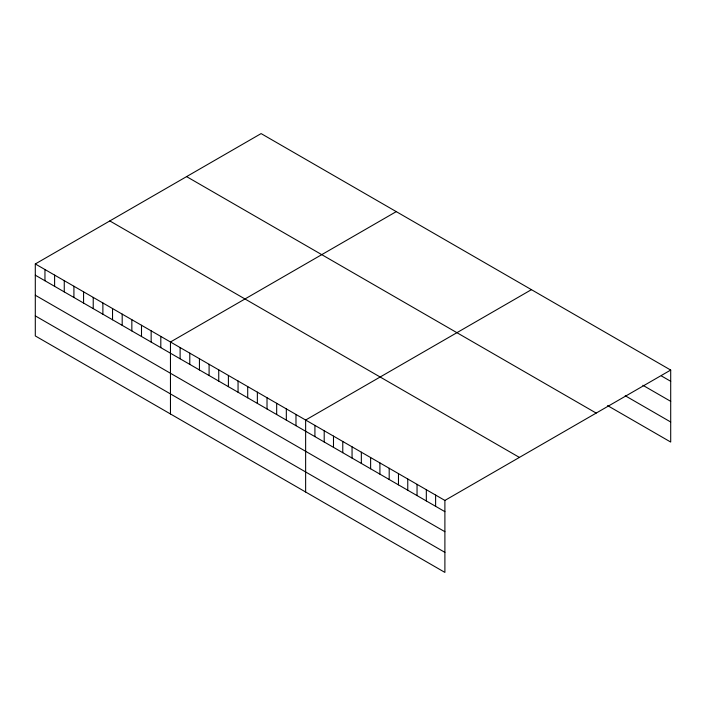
<?xml version="1.0" encoding="UTF-8"?>
<svg xmlns="http://www.w3.org/2000/svg" width="706" height="706" viewBox="0 0 706 706"><rect width="100%" height="100%" fill="white"/><g stroke="black" fill="none" stroke-linecap="round" stroke-linejoin="round"><path stroke-width="1.06" d="M35.3 263.956L444.895 500.43L444.895 572.407L35.3 335.932L35.3 263.956L261.105 133.593L670.7 370.068L670.7 442.044L607.566 405.597M396.269 211.624L170.464 341.995L170.464 413.972M531.433 289.663L305.636 420.035L305.636 492.011M444.895 500.43L670.7 370.068M661.416 375.936L670.7 381.302M642.848 385.264L670.7 401.343M625.207 395.731L670.7 422.003M186.587 176.606L596.182 413.089M109.818 220.934L519.413 457.417M35.3 275.181L444.895 511.665M35.3 295.232L444.895 531.706M35.3 315.882L444.895 552.366M435.611 495.074L435.611 506.299M426.327 489.717L426.327 500.942M417.043 484.351L417.043 495.586M407.759 478.995L407.759 490.22M398.475 473.629L398.475 484.863M389.191 468.272L389.191 479.498M379.907 462.915L379.907 474.141M370.624 457.55L370.624 468.784M361.34 452.193L361.34 463.418M352.056 446.827L352.056 458.062M342.772 441.471L342.772 452.705M333.488 436.114L333.488 447.339M324.204 430.748L324.204 441.982M314.92 425.391L314.92 436.617M295.982 414.457L295.982 425.683M286.327 408.88L286.327 420.114M276.673 403.311L276.673 414.537M267.018 397.734L267.018 408.959M257.363 392.157L257.363 403.391M247.709 386.588L247.709 397.813M238.054 381.011L238.054 392.245M228.4 375.433L228.4 386.667M218.745 369.865L218.745 381.09M209.091 364.287L209.091 375.521M199.436 358.719L199.436 369.944M189.782 353.141L189.782 364.367M180.118 347.564L180.118 358.798M160.809 336.418L160.809 347.643M151.155 330.84L151.155 342.075M141.5 325.272L141.5 336.497M131.845 319.694L131.845 330.929M122.191 314.126L122.191 325.351M112.536 308.548L112.536 319.774M102.882 302.971L102.882 314.205M93.227 297.402L93.227 308.628M83.573 291.825L83.573 303.05M73.918 286.248L73.918 297.482M64.264 280.679L64.264 291.905M54.609 275.102L54.609 286.336M44.955 269.524L44.955 280.759"/></g></svg>
